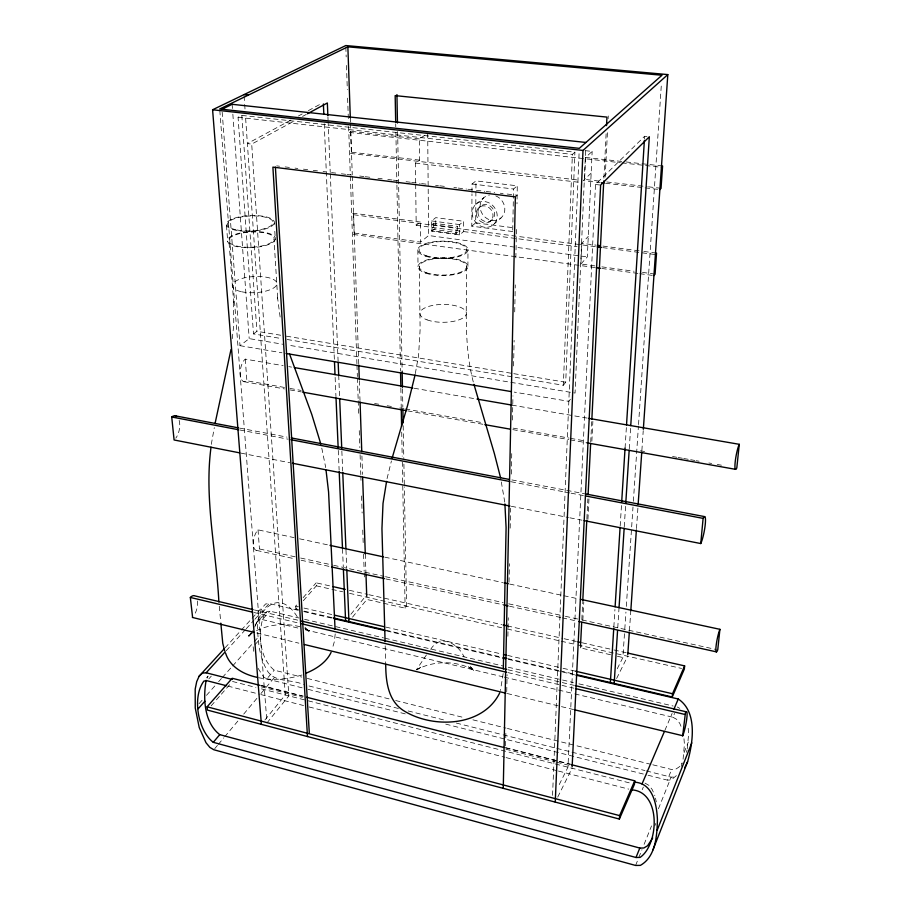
<?xml version="1.0" encoding="UTF-8"?>
<svg xmlns="http://www.w3.org/2000/svg" width="911" height="911" viewBox="0 0 911 911"><rect width="100%" height="100%" fill="white"/><g stroke="black" fill="none" stroke-linecap="round" stroke-linejoin="round"><path stroke-width="0.68" stroke-dasharray="4.55 3.42" d="M456.035 233.945L456.035 227.739L457.629 226.395L457.618 232.59L456.035 233.945L432.065 230.745L432.019 224.561L433.659 223.241L457.629 226.395M459.622 234.924L459.645 224.584L463.597 221.271L463.562 231.553L459.622 234.924L431.734 231.2L431.655 220.917L435.743 217.649L463.597 221.271M466.591 266.411C466.956 305.743 463.255 345.941 473.936 384.34M467.912 266.399L467.981 249.557M512.711 231.542L471.784 226.179L471.978 193.849M471.978 192.437L472.035 183.999L475.975 180.879L517.277 185.833L516.992 203.802M471.784 226.179L475.679 222.842L475.975 180.879M512.734 230.119L513.553 189.021L517.277 185.833M505.594 745.79L505.89 731.567M506.732 691.734L507.085 674.664M507.894 636.254L508.281 617.76M509.033 582.197L509.42 563.704M510.171 528.141L510.593 508.224M511.31 474.084L511.788 451.321M512.449 420.028L512.95 395.841M513.576 365.971L514.123 340.372M514.715 311.915L515.284 284.892M515.854 257.859L516.457 229.413M683.091 759.182L684.423 744.264L683.876 737.603M287.147 339.507L563.351 385.273L572.381 154.403L574.898 152.183L241.814 115.401L238.067 117.291L253.486 333.927L281.533 338.573M687.281 748.66L688.636 733.81L687.987 725.873M563.351 385.273L565.72 382.233L574.898 152.183M552.556 795.349L579.168 151.18M585.579 150.953L575.057 393.062L288.354 345.155M594.906 265.898L580.911 263.985L581.81 243.294L595.908 245.139M585.124 150.645L592.15 151.42L585.545 157.444L584.6 179.376L599.882 181.152M580.911 263.985L587.333 256.902L592.15 151.42M646.992 136.513L644.635 136.263L595.509 184.466L567.963 767.187L558.022 787.036M610.552 654.724L580.421 647.892L580.558 645.056M581.833 619.503L582.687 602.478M586.878 518.735L587.868 498.875M590.704 442.097L591.774 420.814M603.902 178.123L606.168 132.71M582.846 620.243L583.78 601.784M587.925 519.384L589.007 498.078M591.865 441.254L592.867 421.372M605.189 177.03L607.478 131.583M608.115 118.794L608.263 115.948M335.202 633.931L334.371 641.606L332.253 648.837M613.843 626.973L614.936 609.448M620.175 525.989L621.518 504.74M625.071 448.053L626.358 427.601M644.464 139.087L644.635 136.263M617.749 627.827L619.047 607.603M624.251 526.786L625.618 505.514M629.262 448.804L630.663 426.974M617.248 668.776L622.885 657.526L624.695 630.537M624.787 629.114L625.937 612.078M626.312 606.396L632.997 506.983M633.373 501.301L638.429 426.029M638.52 424.606L661.409 83.755M629.433 630.708L630.799 610.848M636.482 528.562L637.951 507.29M641.868 450.535L643.234 430.675M232.225 338.687L233.763 325.17L233.603 300.175L233.671 302.327L228.98 241.62M503.168 673.593L500.446 690.527M415.302 373.601L418.582 355.404L420.119 329.497L419.356 266.672M211.295 444.352L214.313 427.612M387.038 478.628L391.423 460.943M681.143 766.481L682.191 762.906L678.968 767.108L675.438 769.339L671.623 769.51L652.31 764.682M686.382 752.349L687.076 749.981M654.827 825.787L655.772 823.442M684.127 752.532L688.317 742.032M635.605 865.45L638.258 858.857M638.793 857.547L641.982 849.633M644.1 844.36L651.524 825.913M658.425 808.786L671.156 777.163L675.632 776.969M648.063 775.238L667.342 780.112L671.623 769.51M642.232 789.689L643.337 787.07M574.784 693.909L672.944 717.253L674.573 713.415M664.882 730.371L672.124 713.393M207.116 678.183L208.095 676.019L205.567 678.809M298.216 610.313L269.189 603.537L265.602 603.97C254.556 614.971 257.733 633.088 259.123 647.163C260.717 655.362 262.994 663.515 267.265 670.758C274.666 682.943 292.215 678.968 303.465 684.594M255.274 625.458L256.754 622.293L266.889 611.509L269.929 611.156L299.024 618M264.384 613.866C257.494 631.505 258.849 657.571 274.211 670.166L301.803 677.067M557.737 797.079L572.062 768.235M616.622 678.49L627.668 656.25M254.784 627.007C264.463 601.886 282.649 591.524 298.421 618.706M580.421 647.892L581.56 645.819M426.45 654.895L416.521 669.642M252.768 630.719L248.43 637.017L252.586 632.416L248.35 635.741L254.135 631.892M570.388 399.269L568.84 401.341L514.26 392.106M352.534 617.146L366.848 599.461L405.133 608.149L406.591 606.236L404.336 486.85M676.372 775.625L671.168 779.941L667.342 780.112M266.98 722.89L288.844 695.867L251.709 144.097L295.107 120.503M264.919 719.986L285.28 694.956L245.458 115.606M350.906 614.253L365.072 596.842M430.687 649.327C440.662 633.373 457.755 643.428 464.052 656.763M214.734 748.66L217.444 745.414M218.355 744.344L223.799 737.853M224.698 736.771L238.295 720.555M243.738 714.065L257.323 697.849M260.956 693.522L274.553 677.306M258.075 668.321L263.666 677.089L266.821 678.911L274.211 670.166M211.147 705.831L220.439 695.241M221.362 694.182L230.654 683.592M298.637 609.835L295.87 609.186L298.671 605.997M303.317 600.691L316.356 585.83L316.197 582.824L331.433 586.251M295.87 609.186L295.688 606.134L297.544 604.016M303.135 597.65L316.197 582.824M254.829 644.886L260.717 638.247M198.985 703.747L202.732 699.546M206.467 695.344L214.882 685.892M218.629 681.69L221.43 678.536M222.364 677.488L231.713 666.977M232.658 665.93L253.224 642.813M254.169 641.765L257.904 637.563M208.801 678.9L211.306 676.11M256.754 622.293L259.271 619.924L262.334 619.582L269.929 611.156M226.201 650.75L245.31 629.774M246.266 628.715L253.907 620.323M254.864 619.275L269.189 603.537M225.051 647.858L240.402 631.072M241.358 630.025L262.459 606.954M580.501 244.683L588.278 236.404M591.159 173.124L583.268 180.64L599.973 182.587M493.398 224.664L501.039 217.9M490.482 221.259L492.031 219.904M515.341 196.856L517.175 195.273L504.512 193.724M478.822 207.662L480.404 206.33M475.906 204.258L483.775 197.733M594.758 267.504L352.386 234.321L354.14 233.034L420.563 242.098L428.603 235.528L587.333 256.902M432.065 230.745L433.704 229.413L457.618 232.59M431.734 231.2L435.811 227.875L435.743 217.649M415.667 184.284L416.202 225.279L420.324 222.033L420.563 242.098M417.192 669.801L420.472 667.239L416.395 669.824C433.499 660.521 455.272 660.384 472.524 669.369L468.482 666.863L474.062 671.031L469.484 665.497M253.486 333.927L256.913 331.308L280.77 335.248M222.17 112.087L239.992 345.679L249.204 338.619L282.763 344.221M420.324 222.033L353.468 213.231L351.692 214.484L595.76 246.699M415.644 182.872L415.382 163.08L419.595 160.142L419.345 138.927L424.56 135.454M419.595 160.142L351.361 152.194L349.551 153.321L579.02 180.139M419.345 138.927L350.644 131.275L348.822 132.368L620.402 162.705M302.543 116.449L306.267 114.433M290.951 120.036L247.382 143.585L251.709 144.097M298.421 116.004L302.156 113.977M308.385 110.618L322.073 103.216M256.503 630.617C270.51 623.955 286.999 622.817 301.837 627.292M302.008 674.983C288.161 679.162 273.254 680.79 259.02 677.784M238.067 117.291L572.381 154.403M585.545 157.444L624.764 161.805M626.164 161.964L662.582 166.018M621.814 162.864L659.997 167.123M606.828 181.961L647.14 186.664M648.53 186.823L661.033 188.281M605.553 183.248L659.871 189.59M415.382 163.08L579.84 182.394M595.509 184.466L600.634 185.07M472.035 183.999L513.553 189.021M276.716 165.882L279.529 166.223M285.154 166.918L289.368 167.43M294.993 168.114L297.806 168.467M303.431 169.15L307.656 169.662M313.27 170.357L317.495 170.869M323.12 171.553L325.933 171.894M331.558 172.589L335.772 173.101M341.397 173.785L345.622 174.308M347.023 174.479L354.049 175.333M359.674 176.028L363.899 176.54M365.3 176.711L372.337 177.565M377.963 178.26L382.176 178.772M387.801 179.456L392.026 179.979M393.427 180.15L400.453 181.004M406.078 181.699L410.303 182.211M411.704 182.382L420.142 183.407M421.554 183.589L428.58 184.443M435.617 185.297L438.43 185.65M439.831 185.821L446.857 186.675M453.894 187.541L456.707 187.882M458.108 188.053L466.546 189.078M467.958 189.249L474.984 190.114M476.396 190.285L484.823 191.321M486.235 191.492L494.673 192.517M500.298 193.212L503.111 193.553M475.679 222.842L514.977 227.955M431.655 220.917L459.645 224.584M602.957 246.072L642.437 251.265M643.849 251.459L656.535 253.121M432.019 224.561L456.035 227.739M602.695 247.61L655.396 254.568M416.202 225.279L577.118 246.608M601.909 266.855L634.09 271.25M642.483 272.4L655.089 274.12M601.807 268.472L638.44 273.482M639.852 273.676L652.527 275.407M286.384 336.17L512.381 373.43M513.781 373.669L565.72 382.233M239.992 345.679L281.966 352.785M284.46 387.46L246.881 380.764A11.9 5.58 -80.5 0 1 240.253 374.603A11.9 5.58 -80.5 0 1 245.264 359.116L283.127 365.653M288.741 366.609L291.543 367.099M414.141 388.245L475.622 398.847M511.948 405.11L587.401 418.126M290.028 388.45L301.165 390.42M374.592 403.493L378.794 404.233M387.186 405.737L391.388 406.477M399.781 407.969L403.983 408.72M405.384 408.971L482.34 422.658M513.121 428.136L569.102 438.1M570.502 438.35L585.887 441.083M640.433 450.786L644.624 451.537M672.557 456.502L676.748 457.254M678.148 457.504L682.339 458.244M683.728 458.495L689.32 459.486M690.709 459.736L694.899 460.476M696.3 460.727L699.09 461.228M708.872 462.97L711.662 463.46M717.253 464.462L721.432 465.202M243.886 381.675L284.505 388.917M290.108 389.919L301.313 391.912M407.775 410.895L483.411 424.378M512.825 429.628L568.863 439.614M570.263 439.865L587.071 442.86M239.536 428.079L287.022 437.121M511.902 479.926L584.52 493.751M239.684 429.958L288.081 439.182M511.128 481.748L569.671 492.919M571.072 493.181L584.258 495.698M241.108 453.143L289.664 462.697M511.344 506.288L568.51 517.539M569.899 517.812L581.924 520.17M295.198 556.837L259.464 548.969A11.205 4.908 -77.1 0 1 253.36 544.858A11.205 4.908 -77.1 0 1 258.029 529.86L294.025 537.615M299.56 538.811L328.632 545.063M384.784 557.156L502.724 582.55M509.659 584.053L562.383 595.407M563.772 595.703L579.032 598.982M300.698 558.044L332.31 565.002M333.688 565.31L343.31 567.428L342.479 548.046M344.449 567.678L346.738 568.179L345.929 548.798M349.505 568.783L384.1 576.401M385.49 576.709L503.123 602.604M508.657 603.822L564.023 616.007M565.401 616.303L580.626 619.662M582.015 619.958L716.365 649.532M256.697 550.426L295.585 559.012M301.142 560.231L330.317 566.665M385.888 578.929L503.965 604.984M509.522 606.214L560.925 617.544M562.315 617.852L577.597 621.222M349.437 590.317L367.44 594.371M368.83 594.689L501.802 624.661M507.336 625.914L562.747 638.406M564.125 638.725L576.595 641.526M582.129 642.779L612.602 649.645M613.991 649.964L626.461 652.777M316.356 585.83L342.638 591.774M349.551 593.334L501.733 627.759M507.268 629.011L559.832 640.9M561.222 641.219L576.435 644.658M577.813 644.965L681.576 668.435M617.407 656.273L622.885 657.526M295.688 606.134L298.455 606.783M304.001 608.07L333.096 614.834M385.74 627.075L502.12 654.132M507.666 655.419L561.7 667.979M563.078 668.298L575.547 671.202M304.172 611.122L331.855 617.578M385.82 630.173L502.052 657.275M507.586 658.573L558.785 670.507M560.163 670.838L575.388 674.391M303.739 611.6L332.766 618.375M386.663 630.959L502.747 658.049M508.27 659.336L574.602 674.823M304.57 619.309L383.554 637.894M384.932 638.212L502.713 665.93M508.247 667.228L573.372 682.555M578.918 683.854L673.138 706.025M254.465 609.949L298.797 620.402M507.962 669.756L574.454 685.436M253.816 612.465L298.945 623.135M508.031 672.603L560.641 685.061M562.03 685.379L573.839 688.181M262.334 619.582L299.662 628.453M305.185 629.774L502.895 676.805M504.273 677.135L573.406 693.578M256.777 633.008L298.876 643.177M507.245 693.533L574.921 709.885M307.326 678.444L390.124 699.147M395.647 700.525L463.255 717.424M472.923 719.838L506.038 728.117M507.416 728.47L650.932 764.34M308.977 685.972L398.494 708.507M408.128 710.944L445.308 720.305M456.331 723.072L501.779 734.517M503.145 734.858L555.482 748.033M556.86 748.386L570.628 751.848M572.006 752.201L644.999 770.569M646.366 770.922L671.156 777.163M266.821 678.911L302.611 687.953M308.112 689.342L407.206 714.383M445.741 724.12L646.696 774.897M260.66 685.266L303.363 696.141M505.867 747.715L558.215 761.038M559.593 761.391L570.616 764.204M261.172 685.653L302.52 696.186M505.161 747.806L569.944 764.306M261.138 686.814L302.384 697.336M505.901 749.241L555.403 761.858M556.769 762.211L570.525 765.718M232.51 681.474L255.911 687.452M261.423 688.853L306.848 700.468M308.225 700.821L631.722 783.483M227.784 686.063L259.476 694.205M260.853 694.569L303.568 705.547M309.08 706.959L504.717 757.246M506.095 757.599L557.076 770.706M558.454 771.059L628.727 789.12M305.561 629L309.273 630.708L304.673 628.123M677.294 707.004L679.765 708.371M672.944 717.253L676.679 719.337L679.754 723.345L681.69 727.98M645.011 783.141L648.962 785.384L652.242 789.609L654.861 795.656M305.606 628.886L309.353 631.972L305.105 627.394M470.247 666.533L472.536 669.642L470.429 666.431M655.442 798.138L656.319 801.851M321.788 448.121L325.728 467.559M501.312 481.965L504.831 502.53M280.121 317.017L277.559 297.783L277.775 299.924L274.029 239.399A22.707 7.595 -2.7 0 0 242.007 233.102A22.707 7.595 -2.7 0 0 238.295 246.369A22.707 7.595 -2.7 0 0 274.029 239.399M253.156 646.787L253.975 653.221M219.266 606.225L220.701 621.746M219.802 110.425L266.877 721.478M226.463 225.472L227.727 241.734M245.264 359.116L246.881 380.764M258.029 529.86L259.464 548.969M232.134 104.298L232.442 108.534M232.852 114.182L249.204 338.619M244.102 96.019L244.592 103.011M244.683 104.412L245.07 110.003M241.814 115.401L256.913 331.308M274.291 223.172A24.107 7.835 -2.6 0 1 236.359 230.369A24.107 7.835 -2.6 0 1 240.288 216.693A24.107 7.835 -2.6 0 1 274.291 223.172L274.462 225.882M274.792 231.28L275.281 239.388A23.971 8.017 -2.7 0 1 237.577 246.756A23.971 8.017 -2.7 0 1 241.461 232.749A23.971 8.017 -2.7 0 1 275.281 239.388M324.236 123.794L334.405 360.426M335.134 377.348L335.965 396.615M338.277 450.398L339.131 470.213M327.937 117.143L328.051 119.979M328.108 121.402L330.237 172.452M330.306 173.864L338.106 361.052M338.698 375.23L339.552 395.886M341.853 451.082L342.684 470.907M350.314 117.861L350.462 122.12M350.507 123.543L352.261 174.684M352.306 176.108L358.797 365.049M359.333 380.684L360.016 400.567M361.918 455.978L362.555 474.449M365.288 554.002L365.915 572.472M350.644 131.275L351.361 152.194M353.468 213.231L354.14 233.034M345.827 46.973L346.18 56.915M346.476 65.444L347.319 89.597M347.615 98.126L348.412 120.856M348.617 126.538L350.302 174.844M350.359 176.267L356.918 363.819M356.964 365.243L357.363 376.607M357.419 378.031L358.16 399.348M358.205 400.76L358.706 414.972M359.253 430.607L359.856 447.654M360.096 454.76L360.802 474.654M360.847 476.077L360.995 480.336M361.542 495.96L362.134 513.018M362.737 530.065L363.284 545.689M363.58 554.218L364.172 571.265M364.229 572.689L364.377 576.948M385.194 645.853L385.66 662.809M397.629 131.537L402.161 371.734M402.491 388.781L402.833 407.263M403.186 425.733L403.801 458.427M403.903 464.109L404.313 485.426M395.716 124.021L395.773 126.857M395.886 132.539L396.877 183.646M396.911 185.07L400.521 371.05M400.851 388.086L401.239 407.969M401.717 432.099L402.184 456.229M402.298 461.911L405.133 608.149M417.83 249.83L418.035 266.672M427.692 133.37L428.603 235.528M433.659 223.241L433.704 229.413M495.789 195.899A13.278 11.843 53.8 0 1 502.508 216.317A13.278 11.843 53.8 0 1 482.249 213.823A13.278 11.843 53.8 0 1 489.366 195.113M179.137 420.347A12.891 6.559 -78.9 0 1 175.8 438.157M197.539 600.964A12.162 5.671 -75.1 0 1 194.134 615.267M241.666 291.771A22.365 8.074 -2.9 0 0 276.819 284.369A22.365 8.074 -2.9 0 0 245.253 277.673A22.365 8.074 -2.9 0 0 241.666 291.771M237.088 229.993A22.843 7.413 -2.6 0 0 273.027 223.184A22.843 7.413 -2.6 0 0 240.834 217.034A22.843 7.413 -2.6 0 0 237.088 229.993M427.077 319.863A23.242 8.939 -0.2 0 0 465.737 315.422A23.242 8.939 -0.2 0 0 436.688 304.798A23.242 8.939 -0.2 0 0 427.077 319.863M425.562 256.15A25.087 8.689 -0.2 0 0 467.275 251.812A25.087 8.689 -0.2 0 0 435.891 241.506A25.087 8.689 -0.2 0 0 425.562 256.15M425.733 273.141A24.939 8.882 -0.2 0 0 467.195 268.711A24.939 8.882 -0.2 0 0 436.005 258.166A24.939 8.882 -0.2 0 0 425.733 273.141M426.621 272.788A23.629 8.415 -0.2 0 0 465.92 268.597A23.629 8.415 -0.2 0 0 436.392 258.599A23.629 8.415 -0.2 0 0 426.621 272.788M426.462 255.797A23.766 8.222 -0.2 0 0 465.988 251.709A23.766 8.222 -0.2 0 0 436.278 241.927A23.766 8.222 -0.2 0 0 426.462 255.797M477.933 212.012A8.939 7.948 53.5 0 0 490.3 221.031A8.939 7.948 53.5 0 0 490.505 206.25A8.939 7.948 53.5 0 0 477.933 212.012M476.351 213.356A8.962 7.96 53.4 0 0 488.74 222.398A8.962 7.96 53.4 0 0 488.945 207.583A8.962 7.96 53.4 0 0 476.351 213.356M472.205 212.753A13.449 11.945 53.4 0 0 490.778 226.349A13.449 11.945 53.4 0 0 491.109 204.132A13.449 11.945 53.4 0 0 472.205 212.753"/><path stroke-width="1.37" d="M503.339 668.936L506.095 527.674L504.899 503.931M503.259 788.334L515.341 196.856L272.89 167.123L307.485 736.543M224.095 648.905L199.156 676.167L196.708 681.633L195.193 689.126L195.25 707.949L199.224 727.525L206.011 742.738L209.906 747.43L213.823 749.742L635.605 865.45L640.376 865.382C655.92 856.579 656.99 835.467 657.435 819.501C656.706 804.994 653.176 783.654 635.149 782.207M652.948 849.861L687.6 761.733C693.043 742.476 697.598 711.742 678.251 699.01L575.991 675.142M555.255 802.09L583.006 150.429L667.809 74.588L345.781 45.55L212.593 109.764L261.377 724.347M572.131 766.846L600.634 185.07L649.338 136.752L630.754 425.608M580.558 645.056L581.696 622.35M582.755 601.055L586.798 520.158M588.085 494.616L590.635 443.52M591.843 419.39L603.754 180.959M606.521 125.604L606.954 117.098L395.169 95.621L395.693 122.598M610.359 682.544L613.752 628.362M615.107 606.76L620.095 527.412M621.689 501.904L625.071 448.053M626.529 424.879L644.373 140.51M614.173 683.432L617.567 630.606M619.047 607.603L624.16 528.209M625.8 502.678L629.171 450.216M627.77 654.827L629.33 632.132M630.799 610.848L636.379 529.986M638.144 504.443L641.765 451.958M643.337 429.263L667.809 74.588M259.794 685.3L232.225 678.274L207.104 706.822L207.435 710.079L619.366 819.057L619.617 815.618L634.728 780.807L571.322 764.659M634.728 780.807L634.477 784.189L619.366 819.057M576.777 674.709L672.25 696.983L672.534 693.749L684.628 665.884L627.838 653.085M684.628 665.884L684.343 669.061L672.25 696.983M682.669 735.917L685.425 712.823A13.711 1.993 -78.1 0 1 686.814 718.392A13.711 1.993 -78.1 0 1 682.76 735.724L574.921 709.885M584.19 520.625L700.753 543.548L703.11 518.382L585.409 495.926M211.022 447.176C204.166 498.784 216.237 550.529 218.879 602M719.906 629.319L717.754 649.839A12.515 1.685 -78.7 0 1 716.046 646.366A12.515 1.685 -78.7 0 1 719.906 629.319L580.421 599.29M739.277 444.317L736.805 467.935A13.392 1.947 -79.6 0 1 735.188 462.025A13.392 1.947 -79.6 0 1 739.277 444.317L588.802 418.365M386.583 481.384L383.019 503.384L381.948 528.562L385.08 641.617M415.052 375.002L407.604 405.315L392.094 458.233M215.076 423.421L231.007 349.505M206.125 680.346C202.937 698.418 204.166 722.662 219.756 734.63L639.818 848.061L643.849 847.982L647.573 845.761L652.697 837.926M331.103 652.378C326.275 662.559 315.992 669.164 305.823 673.286M657.15 830.285L691.791 742.875M226.406 685.71L207.116 680.756L203.939 681.041C191.982 696.813 197.744 730.349 213.265 742.317L635.992 857.49L639.818 848.061M642.027 783.961L664.324 731.681M673.798 709.464L678.251 699.01M499.672 692.998C483.115 726.545 434.126 728.846 404.894 711.423C388.097 701.846 385.797 681.565 385.706 664.221M684.708 767.791L687.6 761.733M653.939 275.6L655.089 274.12L656.535 253.121L655.396 254.568M213.265 742.317L219.756 734.63M659.871 189.59L661.033 188.281L662.582 166.018L661.42 167.282M198.222 708.735L204.884 701.231M199.156 676.167L202.379 673.149L206.137 672.785L225.245 651.798M253.087 609.618L194.897 595.896A12.162 5.671 -75.1 0 0 191.822 596.238L190.342 597.445L192.585 617.305M307.508 113.75L327.345 102.966L327.88 115.731M221.954 109.252L232.134 104.298L585.944 142.458M347.865 46.825L219.699 109.001L579.294 148.345L661.978 75.237L347.865 46.825L350.314 117.861M635.992 857.49L640.057 857.422C659.029 844.565 661.443 791.443 631.482 789.826M244.011 94.619L248.407 95.074M212.593 109.764L583.006 150.429M601.374 182.758L604.152 183.077M597.32 245.332L600.144 245.697M597.149 246.881L601.306 247.428M596.17 267.697L600.395 268.278M286.168 353.491L511.458 391.628M294.344 367.577L412.751 388.006M477.022 399.086L511.948 405.11M302.714 392.163L406.374 410.645M484.811 424.628L510.023 429.127M587.071 442.86L735.553 469.336M175.288 415.849L238.147 427.817M291.213 437.918L509.101 479.391M585.921 494.013L704.647 516.617M239.718 452.869L174.092 439.967L171.724 416.987L238.306 429.685M290.871 439.717L509.727 481.486M292.454 463.243L509.955 506.015M330.01 545.37L383.394 556.86M504.102 582.858L508.27 583.746M331.706 566.972L384.499 578.622M503.965 604.984L508.133 605.906M578.986 621.53L716.513 651.877M332.811 586.57L345.28 589.383M503.179 624.98L507.336 625.914M577.984 641.845L580.751 642.471M334.474 615.153L384.351 626.745M503.51 654.451L506.277 655.1M575.547 671.202L672.534 693.749M333.232 617.897L384.431 629.843M503.43 657.605L506.197 658.243M334.143 618.694L385.273 630.628M502.747 658.049L505.503 658.699M301.564 621.063L506.584 669.426M575.843 685.767L686.666 711.912M190.342 597.445L252.438 612.135M301.712 623.796L506.641 672.284M575.957 688.682L684.696 714.406M192.403 617.453L254.044 632.348M304.399 644.51L505.867 693.191M257.676 677.442C244.194 674.755 229.959 667.194 225.621 653.21M306.654 697.234L503.772 747.453M206.137 672.785L232.259 679.447M207.104 706.822L619.617 815.618M289.516 353.912L311.778 414.437L320.82 444.021M224.675 650.807L222.762 643.291L220.826 623.158M473.936 384.34L494.343 453.473L500.606 477.854M326.047 470.27L328.575 491.951L335.066 629.307M275.395 167.134L309.284 732.66M323.382 103.956L323.815 113.875M334.474 361.849L335.02 374.592M336.022 398.027L338.152 447.563M339.188 471.625L342.479 548.046M343.367 568.828L345.599 620.79M338.163 362.464L338.698 375.23M339.666 398.688L341.739 448.246M342.741 472.319L345.929 548.798M346.795 569.58L348.959 621.575M358.797 365.049L359.287 379.261M360.061 401.99L361.769 451.719M362.646 477.284L365.288 554.002M365.971 573.896L366.746 596.625M396.934 94.585L397.469 123.019M402.161 371.734L402.457 387.369M402.89 410.109L403.129 422.898M400.555 372.474L400.829 386.663M401.273 409.381L401.603 426.416M703.11 518.382A14.667 2.346 -79.2 0 1 705.296 523.996A14.667 2.346 -79.2 0 1 700.753 543.548M171.724 416.987A12.891 6.559 -78.9 0 1 176.882 416.578"/></g></svg>
